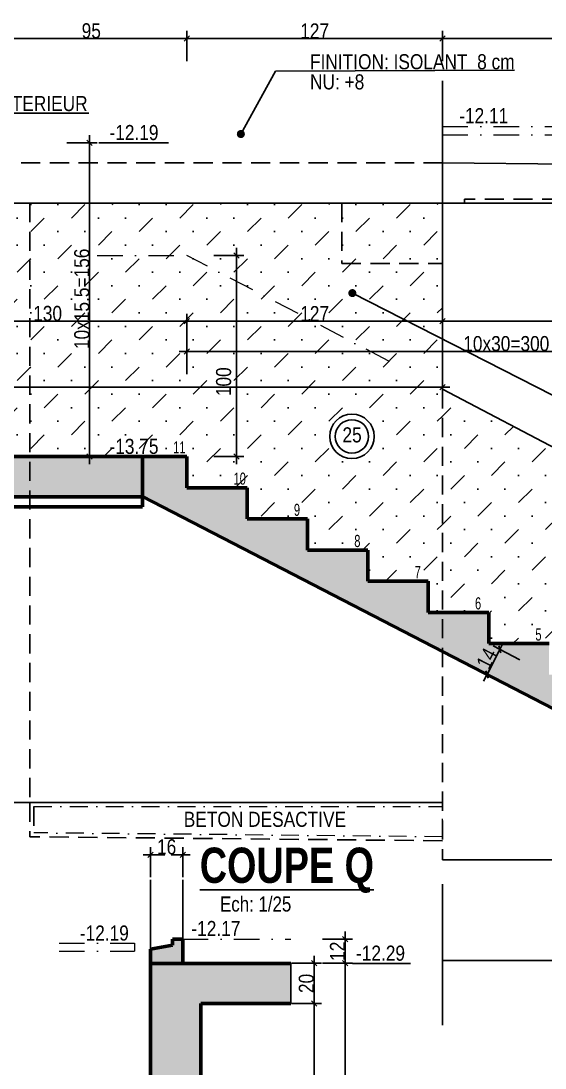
# Model space of a CAD drawing. Header units: millimetres. Extents: x -22 to 27383, y -3644 to 590.
# Drawn here: x 15139 to 15660, y -2215 to -1174 of the extents above; entities that cross this region are included whole.
import ezdxf
from ezdxf.enums import TextEntityAlignment as Align

# ---------------------------------------------------------------- set-up
doc = ezdxf.new("R2010")
doc.units = ezdxf.units.MM
doc.linetypes.add('CACHEX2', pattern=[19.05, 12.7, -6.35])
doc.linetypes.add('TIRETPTX2', pattern=[50.8, 25.4, -12.7, 0, -12.7])
for name, color, linetype in [('01_cote_gen', 4, 'Continuous'), ('01_linteaux', 2, 'Continuous'), ('01_murs_sup', 2, 'CACHEX2'), ('01_poch_BN', 9, 'Continuous'), ('01_poch_murs', 253, 'Continuous'), ('01_texte', 230, 'Continuous'), ('AA_COTES', 2, 'Continuous')]:
    doc.layers.add(name, color=color, linetype=linetype)
doc.layers.add('01_murs_coup', color=5, linetype='Continuous', lineweight=60)
doc.layers.add('01_tram_axes', color=2, linetype='TIRETPTX2', lineweight=9)
doc.styles.add('ARIAL NA', font='ARIALN.TTF')
doc.styles.add('Arial Narrow', font='ARIALN.TTF')
doc.styles.add('impact', font='impact.ttf')
doc.styles.add('MATTE_TXT', font='arial.ttf')
doc.styles.add('STYLE2', font='ARIALN.TTF')
doc.dimstyles.new('JB25', dxfattribs={"dimscale": 0.1, "dimtxt": 150, "dimasz": 15, "dimexe": 0.1, "dimexo": 0.1, "dimgap": 0.09, "dimtad": 1, "dimdec": 1, "dimlfac": 0.5, "dimdsep": 46, "dimtxsty": 'STYLE2', "dimblk1": 'BOND_G', "dimblk2": 'BOND_D', "dimsah": 1, "dimcen": 1.5, "dimdle": 0.01, "dimse1": 1, "dimse2": 1, "dimclrd": 4, "dimclre": 2, "dimclrt": 6, "dimazin": 2, "dimtfac": 2.333333, "dimtdec": 1, "dimtix": 1, "dimtmove": 2, "dimatfit": 3, "dimldrblk": 'BOND_G', "dimfxl": 1, "dimtolj": 1, "dimtzin": 0, "dimarcsym": 0})
pattern_1 = [(45, (-7939.609, -2972.95), (13.470384, 40.411153), [19.05, -19.05, 0, -19.05, 0, -19.05])]

# ---------------------------------------------------------------- blocks, each defined once
blk = doc.blocks.new('BOND_G')
at = {"layer": 'AA_COTES', "color": 0}
for p, q in [((0, -5), (0, 15)), ((5, 0), (-5, 0)), ((1.77, 1.77), (-1.77, -1.77))]:
    blk.add_line(p, q, dxfattribs=at)
blk = doc.blocks.new('BOND_D')
at = {"layer": 'AA_COTES', "color": 0}
for p, q in [((5, 0), (-5, 0)), ((-1.77, -1.77), (1.77, 1.77)), ((0, 5), (0, -15))]:
    blk.add_line(p, q, dxfattribs=at)
blk = doc.blocks.new('*D2113')
at = {"layer": '01_cote_gen', "color": 4, "lineweight": -2, "transparency": 16777216}
blk.add_line((15559.4, -1191.5), (15966.4, -1191.5), dxfattribs=at)
at = {"layer": 'Defpoints', "color": 0, "transparency": 16777216}
for p in [(15557.9, -1179.6), (15967.9, -1191.5), (15967.9, -1265.3)]:
    blk.add_point(p, dxfattribs=at)
at = {"layer": '01_cote_gen', "color": 4, "lineweight": -2, "transparency": 16777216, "xscale": 1.5, "yscale": 1.5, "zscale": 1.5, "rotation": 180}
blk.add_blockref('BOND_G', (15557.9, -1191.5), dxfattribs=at)
at = {"layer": '01_cote_gen', "color": 4, "lineweight": -2, "transparency": 16777216, "xscale": 1.5, "yscale": 1.5, "zscale": 1.5}
blk.add_blockref('BOND_D', (15967.9, -1191.5), dxfattribs=at)
at = {"layer": '01_cote_gen', "color": 6, "transparency": 16777216, "insert": (15762.9, -1183.9), "char_height": 15, "attachment_point": 5, "style": 'STYLE2'}
blk.add_mtext('\\A1;205', dxfattribs=at)
blk = doc.blocks.new('*D2166')
at = {"layer": '01_cote_gen', "color": 4, "lineweight": -2, "transparency": 16777216}
blk.add_line((15207.2, -1296.6), (15207.2, -1605.6), dxfattribs=at)
at = {"layer": 'Defpoints', "color": 0, "transparency": 16777216}
for p in [(14573.9, -1295.1), (15207.2, -1607.1), (15215.8, -1607.1)]:
    blk.add_point(p, dxfattribs=at)
at = {"layer": '01_cote_gen', "color": 4, "lineweight": -2, "transparency": 16777216, "xscale": 1.5, "yscale": 1.5, "zscale": 1.5}
for name, p, rotation in [('BOND_G', (15207.2, -1295.1), 90), ('BOND_D', (15207.2, -1607.1), 270)]:
    blk.add_blockref(name, p, dxfattribs=dict(at, rotation=rotation))
at = {"layer": '01_cote_gen', "color": 6, "transparency": 16777216, "insert": (15199.5, -1450.3), "char_height": 15, "attachment_point": 5, "rotation": 90, "style": 'STYLE2'}
blk.add_mtext('\\A1;10x15.5=156', dxfattribs=at)
blk = doc.blocks.new('*D2167')
at = {"layer": '01_cote_gen', "color": 4, "lineweight": -2, "transparency": 16777216}
blk.add_line((15353.1, -1408.6), (15353.1, -1605.6), dxfattribs=at)
at = {"layer": 'Defpoints', "color": 0, "transparency": 16777216}
for p in [(15292.2, -1407.1), (15283.3, -1607.1), (15353.1, -1607.1)]:
    blk.add_point(p, dxfattribs=at)
at = {"layer": '01_cote_gen', "color": 4, "lineweight": -2, "transparency": 16777216, "xscale": 1.5, "yscale": 1.5, "zscale": 1.5}
for name, p, rotation in [('BOND_G', (15353.1, -1407.1), 90), ('BOND_D', (15353.1, -1607.1), 270)]:
    blk.add_blockref(name, p, dxfattribs=dict(at, rotation=rotation))
at = {"layer": '01_cote_gen', "color": 6, "transparency": 16777216, "insert": (15340.5, -1532.7), "char_height": 15, "attachment_point": 5, "rotation": 90, "style": 'STYLE2'}
blk.add_mtext('\\A1;100', dxfattribs=at)
blk = doc.blocks.new('*D2139')
at = {"layer": '01_cote_gen', "color": 4, "lineweight": -2, "transparency": 16777216}
blk.add_line((16113.4, -1608.6), (16113.4, -1946.6), dxfattribs=at)
at = {"layer": 'Defpoints', "color": 0, "transparency": 16777216}
for p in [(15356.9, -1607.1), (15991.9, -1948.1), (16113.4, -1948.1)]:
    blk.add_point(p, dxfattribs=at)
at = {"layer": '01_cote_gen', "color": 4, "lineweight": -2, "transparency": 16777216, "xscale": 1.5, "yscale": 1.5, "zscale": 1.5}
for name, p, rotation in [('BOND_G', (16113.4, -1607.1), 90), ('BOND_D', (16113.4, -1948.1), 270)]:
    blk.add_blockref(name, p, dxfattribs=dict(at, rotation=rotation))
at = {"layer": '01_cote_gen', "color": 6, "transparency": 16777216, "insert": (16105.7, -1777.6), "char_height": 15, "attachment_point": 5, "rotation": 90, "style": 'STYLE2'}
blk.add_mtext('\\A1;11x15.5=171', dxfattribs=at)
blk = doc.blocks.new('*D2142')
at = {"layer": '01_cote_gen', "color": 4, "lineweight": -2, "transparency": 16777216}
blk.add_line((15559.4, -1472.6), (15972.4, -1472.6), dxfattribs=at)
at = {"layer": 'Defpoints', "color": 0, "transparency": 16777216}
for p in [(15557.9, -1476.1), (15973.9, -1472.6), (15973.9, -1700.5)]:
    blk.add_point(p, dxfattribs=at)
at = {"layer": '01_cote_gen', "color": 4, "lineweight": -2, "transparency": 16777216, "xscale": 1.5, "yscale": 1.5, "zscale": 1.5, "rotation": 180}
blk.add_blockref('BOND_G', (15557.9, -1472.6), dxfattribs=at)
at = {"layer": '01_cote_gen', "color": 4, "lineweight": -2, "transparency": 16777216, "xscale": 1.5, "yscale": 1.5, "zscale": 1.5}
blk.add_blockref('BOND_D', (15973.9, -1472.6), dxfattribs=at)
at = {"layer": '01_cote_gen', "color": 6, "transparency": 16777216, "insert": (15765.9, -1464.9), "char_height": 15, "attachment_point": 5, "style": 'STYLE2'}
blk.add_mtext('\\A1;208', dxfattribs=at)
blk = doc.blocks.new('*D2134')
at = {"layer": '01_cote_gen', "color": 4, "lineweight": -2, "transparency": 16777216}
blk.add_line((15045.3, -1472.6), (15302.4, -1472.6), dxfattribs=at)
at = {"layer": 'Defpoints', "color": 0, "transparency": 16777216}
for p in [(15303.9, -1472.6), (15303.9, -1573.5), (15043.8, -1583.8)]:
    blk.add_point(p, dxfattribs=at)
at = {"layer": '01_cote_gen', "color": 4, "lineweight": -2, "transparency": 16777216, "xscale": 1.5, "yscale": 1.5, "zscale": 1.5, "rotation": 180}
blk.add_blockref('BOND_G', (15043.8, -1472.6), dxfattribs=at)
at = {"layer": '01_cote_gen', "color": 4, "lineweight": -2, "transparency": 16777216, "xscale": 1.5, "yscale": 1.5, "zscale": 1.5}
blk.add_blockref('BOND_D', (15303.9, -1472.6), dxfattribs=at)
at = {"layer": '01_cote_gen', "color": 6, "transparency": 16777216, "insert": (15165.5, -1464.9), "char_height": 15, "attachment_point": 5, "style": 'STYLE2'}
blk.add_mtext('\\A1;130', dxfattribs=at)
blk = doc.blocks.new('*D2135')
at = {"layer": '01_cote_gen', "color": 4, "lineweight": -2, "transparency": 16777216}
blk.add_line((15305.4, -1472.6), (15556.4, -1472.6), dxfattribs=at)
at = {"layer": 'Defpoints', "color": 0, "transparency": 16777216}
for p in [(15557.9, -1472.6), (15303.9, -1480.1), (15557.9, -1480.1)]:
    blk.add_point(p, dxfattribs=at)
at = {"layer": '01_cote_gen', "color": 4, "lineweight": -2, "transparency": 16777216, "xscale": 1.5, "yscale": 1.5, "zscale": 1.5, "rotation": 180}
blk.add_blockref('BOND_G', (15303.9, -1472.6), dxfattribs=at)
at = {"layer": '01_cote_gen', "color": 4, "lineweight": -2, "transparency": 16777216, "xscale": 1.5, "yscale": 1.5, "zscale": 1.5}
blk.add_blockref('BOND_D', (15557.9, -1472.6), dxfattribs=at)
at = {"layer": '01_cote_gen', "color": 6, "transparency": 16777216, "insert": (15430.9, -1465), "char_height": 15, "attachment_point": 5, "style": 'STYLE2'}
blk.add_mtext('\\A1;127', dxfattribs=at)
blk = doc.blocks.new('*D2165')
at = {"layer": '01_cote_gen', "color": 4, "lineweight": -2, "transparency": 16777216}
blk.add_line((15115.4, -1191.5), (15302.4, -1191.5), dxfattribs=at)
at = {"layer": 'Defpoints', "color": 0, "transparency": 16777216}
for p in [(15303.9, -1191.5), (15113.9, -1214), (15303.9, -1607.1)]:
    blk.add_point(p, dxfattribs=at)
at = {"layer": '01_cote_gen', "color": 4, "lineweight": -2, "transparency": 16777216, "xscale": 1.5, "yscale": 1.5, "zscale": 1.5, "rotation": 180}
blk.add_blockref('BOND_G', (15113.9, -1191.5), dxfattribs=at)
at = {"layer": '01_cote_gen', "color": 4, "lineweight": -2, "transparency": 16777216, "xscale": 1.5, "yscale": 1.5, "zscale": 1.5}
blk.add_blockref('BOND_D', (15303.9, -1191.5), dxfattribs=at)
at = {"layer": '01_cote_gen', "color": 6, "transparency": 16777216, "insert": (15208.9, -1183.9), "char_height": 15, "attachment_point": 5, "style": 'STYLE2'}
blk.add_mtext('\\A1;95', dxfattribs=at)
blk = doc.blocks.new('*D2136')
at = {"layer": '01_cote_gen', "color": 4, "lineweight": -2, "transparency": 16777216}
blk.add_line((15305.4, -1191.5), (15556.4, -1191.5), dxfattribs=at)
at = {"layer": 'Defpoints', "color": 0, "transparency": 16777216}
for p in [(15557.9, -1191.5), (15303.9, -1214), (15557.9, -1225.3)]:
    blk.add_point(p, dxfattribs=at)
at = {"layer": '01_cote_gen', "color": 4, "lineweight": -2, "transparency": 16777216, "xscale": 1.5, "yscale": 1.5, "zscale": 1.5, "rotation": 180}
blk.add_blockref('BOND_G', (15303.9, -1191.5), dxfattribs=at)
at = {"layer": '01_cote_gen', "color": 4, "lineweight": -2, "transparency": 16777216, "xscale": 1.5, "yscale": 1.5, "zscale": 1.5}
blk.add_blockref('BOND_D', (15557.9, -1191.5), dxfattribs=at)
at = {"layer": '01_cote_gen', "color": 6, "transparency": 16777216, "insert": (15430.9, -1184), "char_height": 15, "attachment_point": 5, "style": 'STYLE2'}
blk.add_mtext('\\A1;127', dxfattribs=at)
blk = doc.blocks.new('*D2137')
at = {"layer": '01_cote_gen', "color": 4, "lineweight": -2, "transparency": 16777216}
blk.add_line((15305.4, -1502.6), (15902.4, -1502.6), dxfattribs=at)
at = {"layer": 'Defpoints', "color": 0, "transparency": 16777216}
for p in [(15903.9, -1502.6), (15303.9, -1573.5), (15903.9, -1883.5)]:
    blk.add_point(p, dxfattribs=at)
at = {"layer": '01_cote_gen', "color": 4, "lineweight": -2, "transparency": 16777216, "xscale": 1.5, "yscale": 1.5, "zscale": 1.5, "rotation": 180}
blk.add_blockref('BOND_G', (15303.9, -1502.6), dxfattribs=at)
at = {"layer": '01_cote_gen', "color": 4, "lineweight": -2, "transparency": 16777216, "xscale": 1.5, "yscale": 1.5, "zscale": 1.5}
blk.add_blockref('BOND_D', (15903.9, -1502.6), dxfattribs=at)
at = {"layer": '01_cote_gen', "color": 6, "transparency": 16777216, "insert": (15621.4, -1494.9), "char_height": 15, "attachment_point": 5, "style": 'STYLE2'}
blk.add_mtext('\\A1;10x30=300', dxfattribs=at)
blk = doc.blocks.new('*D2124')
at = {"layer": '01_cote_gen', "color": 4, "lineweight": -2, "transparency": 16777216}
blk.add_line((16054.4, -1541.7), (16054.4, -1756.6), dxfattribs=at)
at = {"layer": 'Defpoints', "color": 0, "transparency": 16777216}
for p in [(15541.3, -1540.2), (16001.9, -1758.1), (16054.4, -1758.1)]:
    blk.add_point(p, dxfattribs=at)
at = {"layer": '01_cote_gen', "color": 4, "lineweight": -2, "transparency": 16777216, "xscale": 1.5, "yscale": 1.5, "zscale": 1.5}
for name, p, rotation in [('BOND_G', (16054.4, -1540.2), 90), ('BOND_D', (16054.4, -1758.1), 270)]:
    blk.add_blockref(name, p, dxfattribs=dict(at, rotation=rotation))
at = {"layer": '01_cote_gen', "color": 6, "transparency": 16777216, "insert": (16046.8, -1649.1), "char_height": 15, "attachment_point": 5, "rotation": 90, "style": 'STYLE2'}
blk.add_mtext('\\A1;109', dxfattribs=at)
blk = doc.blocks.new('*D2132')
at = {"layer": '01_cote_gen', "color": 4, "lineweight": -2, "transparency": 16777216}
blk.add_line((15602.9, -1822.4), (15614.3, -1800.2), dxfattribs=at)
at = {"layer": 'Defpoints', "color": 0, "transparency": 16777216}
for p in [(15615, -1798.8), (15644.8, -1814.2), (15631.9, -1839.1)]:
    blk.add_point(p, dxfattribs=at)
at = {"layer": '01_cote_gen', "color": 4, "lineweight": -2, "transparency": 16777216, "xscale": 1.5, "yscale": 1.5, "zscale": 1.5}
for name, p, rotation in [('BOND_D', (15615, -1798.8), 62.67610869865847), ('BOND_G', (15602.2, -1823.7), 242.6761086986585)]:
    blk.add_blockref(name, p, dxfattribs=dict(at, rotation=rotation))
at = {"layer": '01_cote_gen', "color": 6, "transparency": 16777216, "insert": (15601.9, -1807.8), "char_height": 15, "attachment_point": 5, "rotation": 62.6761, "style": 'STYLE2'}
blk.add_mtext('\\A1;14', dxfattribs=at)
blk = doc.blocks.new('*D2144')
at = {"layer": '01_cote_gen', "color": 4, "lineweight": -2, "transparency": 16777216}
blk.add_line((15556.4, -1538.2), (14601.4, -1538.2), dxfattribs=at)
at = {"layer": 'Defpoints', "color": 0, "transparency": 16777216}
for p in [(14599.9, -1538.2), (14599.9, -1538.2), (15557.9, -1581.8)]:
    blk.add_point(p, dxfattribs=at)
at = {"layer": '01_cote_gen', "color": 4, "lineweight": -2, "transparency": 16777216, "xscale": 1.5, "yscale": 1.5, "zscale": 1.5, "rotation": 180}
blk.add_blockref('BOND_D', (14599.9, -1538.2), dxfattribs=at)
at = {"layer": '01_cote_gen', "color": 4, "lineweight": -2, "transparency": 16777216, "xscale": 1.5, "yscale": 1.5, "zscale": 1.5}
blk.add_blockref('BOND_G', (15557.9, -1538.2), dxfattribs=at)
at = {"layer": '01_cote_gen', "color": 6, "transparency": 16777216, "insert": (15078.9, -1530.5), "char_height": 15, "attachment_point": 5, "style": 'STYLE2'}
blk.add_mtext('\\A1;479', dxfattribs=at)
blk = doc.blocks.new('*D2170')
at = {"layer": '01_cote_gen', "color": 4, "lineweight": -2, "transparency": 16777216}
blk.add_line((15430.3, -2112.4), (15430.3, -2149.4), dxfattribs=at)
at = {"layer": 'Defpoints', "color": 0, "transparency": 16777216}
for p in [(15337.5, -2110.9), (15362.5, -2150.9), (15430.3, -2150.9)]:
    blk.add_point(p, dxfattribs=at)
at = {"layer": '01_cote_gen', "color": 4, "lineweight": -2, "transparency": 16777216, "xscale": 1.5, "yscale": 1.5, "zscale": 1.5}
for name, p, rotation in [('BOND_G', (15430.3, -2110.9), 90), ('BOND_D', (15430.3, -2150.9), 270)]:
    blk.add_blockref(name, p, dxfattribs=dict(at, rotation=rotation))
at = {"layer": '01_cote_gen', "color": 6, "transparency": 16777216, "insert": (15422.7, -2130.9), "char_height": 15, "attachment_point": 5, "rotation": 90, "style": 'STYLE2'}
blk.add_mtext('\\A1;20', dxfattribs=at)
blk = doc.blocks.new('*D2171')
at = {"layer": '01_cote_gen', "color": 4, "lineweight": -2, "transparency": 16777216}
blk.add_line((15430.3, -2152.4), (15430.3, -2745.4), dxfattribs=at)
at = {"layer": 'Defpoints', "color": 0, "transparency": 16777216}
for p in [(15339.2, -2150.9), (15375.4, -2746.9), (15430.3, -2746.9)]:
    blk.add_point(p, dxfattribs=at)
at = {"layer": '01_cote_gen', "color": 4, "lineweight": -2, "transparency": 16777216, "xscale": 1.5, "yscale": 1.5, "zscale": 1.5}
for name, p, rotation in [('BOND_G', (15430.3, -2150.9), 90), ('BOND_D', (15430.3, -2746.9), 270)]:
    blk.add_blockref(name, p, dxfattribs=dict(at, rotation=rotation))
at = {"layer": '01_cote_gen', "color": 6, "transparency": 16777216, "insert": (15422.7, -2448.9), "char_height": 15, "attachment_point": 5, "rotation": 90, "style": 'STYLE2'}
blk.add_mtext('\\A1;298', dxfattribs=at)
blk = doc.blocks.new('*D2172')
at = {"layer": '01_cote_gen', "color": 4, "lineweight": -2, "transparency": 16777216}
blk.add_line((15461.1, -2112.4), (15461.1, -2745.4), dxfattribs=at)
at = {"layer": 'Defpoints', "color": 0, "transparency": 16777216}
for p in [(15355.3, -2110.9), (15355.3, -2746.9), (15461.1, -2746.9)]:
    blk.add_point(p, dxfattribs=at)
at = {"layer": '01_cote_gen', "color": 4, "lineweight": -2, "transparency": 16777216, "xscale": 1.5, "yscale": 1.5, "zscale": 1.5}
for name, p, rotation in [('BOND_G', (15461.1, -2110.9), 90), ('BOND_D', (15461.1, -2746.9), 270)]:
    blk.add_blockref(name, p, dxfattribs=dict(at, rotation=rotation))
at = {"layer": '01_cote_gen', "color": 6, "transparency": 16777216, "insert": (15453.5, -2428.9), "char_height": 15, "attachment_point": 5, "rotation": 90, "style": 'STYLE2'}
blk.add_mtext('\\A1;318', dxfattribs=at)
blk = doc.blocks.new('*D2173')
at = {"layer": '01_cote_gen', "color": 4, "lineweight": -2, "transparency": 16777216}
blk.add_line((15461.1, -2088.4), (15461.1, -2109.4), dxfattribs=at)
at = {"layer": 'Defpoints', "color": 0, "transparency": 16777216}
for p in [(15372.7, -2086.9), (15372.7, -2110.9), (15461.1, -2110.9)]:
    blk.add_point(p, dxfattribs=at)
at = {"layer": '01_cote_gen', "color": 4, "lineweight": -2, "transparency": 16777216, "xscale": 1.5, "yscale": 1.5, "zscale": 1.5}
for name, p, rotation in [('BOND_G', (15461.1, -2086.9), 90), ('BOND_D', (15461.1, -2110.9), 270)]:
    blk.add_blockref(name, p, dxfattribs=dict(at, rotation=rotation))
at = {"layer": '01_cote_gen', "color": 6, "transparency": 16777216, "insert": (15453.6, -2098.9), "char_height": 15, "attachment_point": 5, "rotation": 90, "style": 'STYLE2'}
blk.add_mtext('\\A1;12', dxfattribs=at)
blk = doc.blocks.new('*D2177')
at = {"layer": '01_murs_sup', "color": 4, "lineweight": -2, "transparency": 16777216}
blk.add_line((15269.3, -2002.9), (15298.3, -2002.9), dxfattribs=at)
at = {"layer": 'Defpoints', "color": 0, "transparency": 16777216}
for p in [(15299.8, -2002.9), (15267.8, -2027.9), (15299.8, -2027.9)]:
    blk.add_point(p, dxfattribs=at)
at = {"layer": '01_murs_sup', "color": 4, "lineweight": -2, "transparency": 16777216, "xscale": 1.5, "yscale": 1.5, "zscale": 1.5, "rotation": 180}
blk.add_blockref('BOND_G', (15267.8, -2002.9), dxfattribs=at)
at = {"layer": '01_murs_sup', "color": 4, "lineweight": -2, "transparency": 16777216, "xscale": 1.5, "yscale": 1.5, "zscale": 1.5}
blk.add_blockref('BOND_D', (15299.8, -2002.9), dxfattribs=at)
at = {"layer": '01_murs_sup', "color": 6, "transparency": 16777216, "insert": (15283.8, -1995.2), "char_height": 15, "attachment_point": 5, "style": 'STYLE2'}
blk.add_mtext('\\A1;16', dxfattribs=at)

msp = doc.modelspace()

# ---------------------------------------------------------------- hatches: boundary and pattern name
at = {"layer": '01_poch_BN'}
h = msp.add_hatch(color=256, dxfattribs=at)
h.dxf.hatch_style = 1
h.paths.add_polyline_path([(15259.92, -1607.09), (15043.85, -1607.09), (15043.85, -1647.09), (15259.92, -1647.09)])
h.paths.add_polyline_path([(14599.94, -1375.75), (14559.93, -1355.09), (14529.94, -1355.09), (14529.94, -1415.09), (14599.94, -1415.09)])
h.paths.add_polyline_path([(14629.94, -1415.09), (14499.94, -1415.09), (14499.94, -1475.09), (14629.94, -1475.09)])
h.paths.add_polyline_path([(15903.92, -1948.09), (15833.92, -1948.09), (15833.92, -2008.09), (15903.92, -2008.09)])
h.paths.add_polyline_path([(15928.92, -2008.09), (15808.92, -2008.09), (15808.92, -2108.09), (15928.92, -2108.09)])
h = msp.add_hatch(color=256, dxfattribs=at)
h.dxf.hatch_style = 1
h.paths.add_polyline_path([(15317.77, -2150.93), (15407.19, -2150.93), (15407.19, -2110.93), (15267.77, -2110.93), (15267.77, -2746.93), (15317.77, -2746.93)])
h.paths.add_polyline_path([(15393.88, -2746.93), (15267.77, -2746.93), (15267.77, -2775.58), (15288.3, -2775.58), (15288.3, -2762.02), (15393.88, -2762.02)])
h.paths.add_polyline_path([(15299.77, -2086.93), (15289.77, -2086.93), (15289.77, -2092.93), (15267.77, -2096.93), (15267.77, -2110.93), (15299.77, -2110.93)])
at = {"layer": '01_poch_murs'}
h = msp.add_hatch(dxfattribs=at)
h.set_pattern_fill('DOTS', color=256, scale=2)
h.set_pattern_definition([(0, (-7939.6086, -2972.9498), (1.5875, 3.175), [0, -3.175])])
h.paths.add_polyline_path([(14693.92, -1357.09), (14633.92, -1357.09), (14633.92, -1355.09), (14569.05, -1355.09), (14721.36, -1433.78, 0.2712053), (14713.65, -1416.97, 0.489293), (14715.09, -1388.09), (14693.92, -1388.09)])
h.paths.add_polyline_path([(14753.92, -1388.09), (14715.09, -1388.09, -0.489293), (14713.65, -1416.97, -0.2712053), (14721.36, -1433.78), (15049.05, -1603.09), (15113.92, -1603.09), (15113.92, -1574.09), (15053.92, -1574.09), (15053.92, -1543.09), (14993.92, -1543.09), (14993.92, -1512.09), (14933.92, -1512.09), (14933.92, -1481.09), (14873.92, -1481.09), (14873.92, -1450.09), (14813.92, -1450.09), (14813.92, -1419.09), (14753.92, -1419.09)])
h.paths.add_polyline_path([(15363.92, -1638.09), (15303.92, -1638.09), (15303.92, -1607.09), (15259.92, -1607.09), (15259.92, -1646.87), (15557.92, -1800.84), (15557.92, -1762.09), (15543.92, -1762.09), (15543.92, -1731.09), (15483.92, -1731.09), (15483.92, -1700.09), (15423.92, -1700.09), (15423.92, -1669.09), (15363.92, -1669.09)])
h.paths.add_polyline_path([(15783.92, -1855.09), (15723.92, -1855.09), (15723.92, -1824.09), (15663.92, -1824.09), (15663.92, -1793.09), (15603.92, -1793.09), (15603.92, -1762.09), (15557.92, -1762.09), (15557.92, -1800.84), (15839.05, -1946.09), (15903.92, -1946.09), (15903.92, -1917.09), (15843.92, -1917.09), (15843.92, -1886.09), (15783.92, -1886.09)])
h.paths.add_polyline_path([(15609.48, -1827.26), (15621.7, -1803.61), (15593.95, -1789.28), (15581.74, -1812.92)], flags=24)
at = {"layer": '01_poch_murs', "ltscale": 3}
h = msp.add_hatch(dxfattribs=at)
h.set_pattern_fill('MUDST', color=256, scale=3, angle=45)
h.set_pattern_definition(pattern_1)
h.paths.add_polyline_path([(15557.92, -1355.09), (15457.92, -1355.09), (15457.92, -1415.09), (15557.92, -1415.09)])
h.paths.add_polyline_path([(15557.92, -1540.15), (15557.92, -1762.09), (15603.92, -1762.09), (15603.92, -1793.09), (15663.92, -1793.09), (15663.92, -1824.09), (15723.92, -1824.09), (15723.92, -1855.09), (15783.92, -1855.09), (15783.92, -1886.09), (15843.92, -1886.09), (15843.92, -1917.09), (15903.92, -1917.09), (15903.92, -1948.09), (15973.92, -1948.09), (15973.92, -1927.09), (15973.92, -1758.09)])
h.paths.add_polyline_path([(15773.96, -1747.24, -1), (15729.82, -1747.24, -1)], flags=16)
h.paths.add_polyline_path([(15768.47, -1747.24, -1), (15735.31, -1747.24, -1)], flags=0)
h.paths.add_polyline_path([(15147.92, -1355.09), (15115.92, -1355.09), (15115.92, -1607.09), (15147.92, -1607.09)])
h.paths.add_polyline_path([(15587.26, -1762.29), (15599.5, -1762.29), (15599.5, -1743.91), (15587.26, -1743.91)], flags=25)
h.paths.add_polyline_path([(15647.31, -1793.24), (15659.45, -1793.24), (15659.45, -1775.17), (15647.31, -1775.17)], flags=25)
h.paths.add_polyline_path([(15707.32, -1824.03), (15719.44, -1824.03), (15719.44, -1806.03), (15707.32, -1806.03)], flags=24)
h.paths.add_polyline_path([(15767.26, -1855.29), (15779.5, -1855.29), (15779.5, -1836.91), (15767.26, -1836.91)], flags=25)
h.paths.add_polyline_path([(15827.31, -1886.04), (15839.45, -1886.04), (15839.45, -1867.96), (15827.31, -1867.96)], flags=24)
h.paths.add_polyline_path([(15885.12, -1917.04), (15897.26, -1917.04), (15897.26, -1898.96), (15885.12, -1898.96)], flags=24)
h.paths.add_polyline_path([(15738.64, -1757.3), (15765.41, -1757.3), (15765.41, -1734.32), (15738.64, -1734.32)], flags=8)
h = msp.add_hatch(dxfattribs=at)
h.set_pattern_fill('MUDST', color=256, scale=3, angle=45)
h.set_pattern_definition(pattern_1)
h.paths.add_polyline_path([(15557.92, -1540.15), (15557.92, -1415.09), (15457.92, -1415.09), (15457.92, -1355.09), (15147.92, -1355.09), (15147.92, -1607.09), (15303.92, -1607.09), (15303.92, -1638.09), (15363.92, -1638.09), (15363.92, -1669.09), (15423.92, -1669.09), (15423.92, -1700.09), (15483.92, -1700.09), (15483.92, -1731.09), (15543.92, -1731.09), (15543.92, -1762.09), (15557.92, -1762.09)])
h.paths.add_polyline_path([(15490.06, -1587.05, -1), (15445.92, -1587.05, -1)], flags=16)
h.paths.add_polyline_path([(15484.57, -1587.05, -1), (15451.41, -1587.05, -1)], flags=0)
h.paths.add_polyline_path([(15215.07, -1504.46), (15215.07, -1397.09), (15183.84, -1397.09), (15183.84, -1504.46)], flags=24)
h.paths.add_polyline_path([(15356.02, -1551.28), (15356.02, -1515.11), (15324.79, -1515.11), (15324.79, -1551.28)], flags=24)
h.paths.add_polyline_path([(15146.91, -1480.44), (15183.08, -1480.44), (15183.08, -1449.21), (15146.91, -1449.21)], flags=9)
h.paths.add_polyline_path([(15412.32, -1480.69), (15448.49, -1480.69), (15448.49, -1449.46), (15412.32, -1449.46)], flags=24)
h.paths.add_polyline_path([(15287.31, -1607.04), (15305.57, -1607.04), (15305.57, -1588.96), (15287.31, -1588.96)], flags=24)
h.paths.add_polyline_path([(15347.26, -1638.29), (15365.62, -1638.29), (15365.62, -1619.91), (15347.26, -1619.91)], flags=25)
h.paths.add_polyline_path([(15407.26, -1669.29), (15419.5, -1669.29), (15419.5, -1650.91), (15407.26, -1650.91)], flags=25)
h.paths.add_polyline_path([(15467.26, -1700.29), (15479.5, -1700.29), (15479.5, -1681.91), (15467.26, -1681.91)], flags=25)
h.paths.add_polyline_path([(15527.36, -1730.99), (15539.4, -1730.99), (15539.4, -1713.22), (15527.36, -1713.22)], flags=24)
h.paths.add_polyline_path([(15454.74, -1597.11), (15481.51, -1597.11), (15481.51, -1574.14), (15454.74, -1574.14)], flags=8)
h.paths.add_polyline_path([(15223.14, -1608.55), (15279.53, -1608.55), (15279.53, -1585.58), (15223.14, -1585.58)], flags=25)

# ---------------------------------------------------------------- linework, layer by layer
at = {"layer": '01_linteaux'}
for p, q in [((15557.92, -1540.15), (15557.92, -1233.41)), ((15557.92, -1315.09), (15967.92, -1319.09)), ((15557.92, -1355.09), (14633.92, -1355.09)), ((15557.92, -1355.09), (15957.92, -1355.09)), ((15557.92, -1540.15), (15973.92, -1758.09)), ((15148.05, -1951.09), (15557.92, -1951.09)), ((15808.92, -2008.09), (15557.92, -2008.09)), ((15267.77, -2096.93), (15267.77, -2027.94)), ((15299.77, -2086.93), (15299.77, -2027.94)), ((15557.92, -2032.09), (15557.92, -2172.5)), ((15808.92, -2108.09), (15557.92, -2108.09))]:
    msp.add_line(p, q, dxfattribs=at)
at = {"layer": '01_linteaux', "linetype": 'CACHEX2', "ltscale": 1.5}
for p, q in [((14281.92, -1315.09), (15557.92, -1315.09)), ((15579.92, -1351.09), (15579.92, -1355.09)), ((15961.92, -1351.09), (15579.92, -1351.09)), ((15147.92, -1355.09), (15147.92, -1951.09)), ((15147.92, -1355.09), (15457.92, -1355.09)), ((15457.92, -1355.09), (15457.92, -1415.09)), ((15457.92, -1415.09), (15557.92, -1415.09)), ((15557.92, -1540.15), (15557.92, -2008.09)), ((15147.92, -1951.09), (15019.94, -1951.09)), ((15147.92, -1951.09), (15147.92, -1985.09)), ((15151.92, -1955.09), (15151.92, -1981.13)), ((15557.92, -1989.09), (15147.73, -1985.09))]:
    msp.add_line(p, q, dxfattribs=at)
at = {"layer": '01_murs_coup'}
for p, q in [((15043.85, -1607.09), (15303.92, -1607.09)), ((15259.92, -1607.09), (15259.92, -1657.09)), ((15303.92, -1607.09), (15303.92, -1638.09)), ((15303.92, -1638.09), (15363.92, -1638.09)), ((15363.92, -1638.09), (15363.92, -1669.09)), ((15043.85, -1647.09), (15259.92, -1647.09)), ((15839.05, -1946.09), (15259.92, -1646.87)), ((15043.85, -1657.09), (15259.92, -1657.09)), ((15363.92, -1669.09), (15423.92, -1669.09)), ((15423.92, -1669.09), (15423.92, -1700.09)), ((15423.92, -1700.09), (15483.92, -1700.09)), ((15483.92, -1700.09), (15483.92, -1731.09)), ((15483.92, -1731.09), (15543.92, -1731.09)), ((15543.92, -1731.09), (15543.92, -1762.09)), ((15543.92, -1762.09), (15603.92, -1762.09)), ((15603.92, -1762.09), (15603.92, -1793.09)), ((15603.92, -1793.09), (15663.92, -1793.09)), ((15289.77, -2092.93), (15289.77, -2086.93)), ((15299.77, -2086.93), (15289.77, -2086.93)), ((15299.77, -2086.93), (15299.77, -2110.93)), ((15267.77, -2096.93), (15289.77, -2092.93)), ((15267.77, -2110.93), (15267.77, -2096.93)), ((15267.77, -2110.93), (15407.19, -2110.93)), ((15267.77, -2110.93), (15267.77, -2775.58)), ((15317.77, -2150.93), (15407.19, -2150.93)), ((15317.77, -2150.93), (15317.77, -2746.93))]:
    msp.add_line(p, q, dxfattribs=at)
at = {"layer": '01_poch_BN'}
msp.add_line((15407.19, -2110.93), (15407.19, -2150.93), dxfattribs=at)
at = {"layer": '01_texte'}
for p, q in [((15391.99, -1223.86), (15357.56, -1286.46)), ((15629.41, -1223.03), (15391.99, -1223.86)), ((14999.47, -1265.82), (15206.3, -1265.82)), ((15285.67, -1295.09), (15216.47, -1295.09)), ((15753.86, -1590.19), (15468.39, -1444.59)), ((15526.33, -2110.93), (15468.63, -2110.93))]:
    msp.add_line(p, q, dxfattribs=at)
at = {"layer": '01_texte', "const_width": 4}
for points in [[(15355.56, -1286.46, 1), (15359.56, -1286.46, 1)], [(15466.39, -1444.59, 1), (15470.39, -1444.59, 1)]]:
    msp.add_lwpolyline(points, format="xyb", close=True, dxfattribs=at)
at = {"layer": '01_texte'}
for radius in [22.07, 16.58]:
    msp.add_circle((15467.99, -1587.05), radius, dxfattribs=at)
at = {"layer": '01_tram_axes'}
for p, q in [((15557.92, -1279.09), (15965.92, -1279.09)), ((15557.92, -1287.09), (15965.92, -1287.09)), ((15214.72, -1407.09), (15303.92, -1407.09)), ((15504.69, -1512.27), (15303.92, -1407.09)), ((15176.9, -2090.93), (15251.77, -2090.93)), ((15251.77, -2090.93), (15251.77, -2098.93)), ((15299.77, -2086.93), (15407.19, -2086.93)), ((15176.9, -2098.93), (15251.77, -2098.93))]:
    msp.add_line(p, q, dxfattribs=at)
at = {"layer": '01_tram_axes', "ltscale": 0.7}
for p, q in [((15151.92, -1955.09), (15557.95, -1955.09)), ((15557.95, -1985.09), (15557.95, -1955.09)), ((15557.95, -1985.09), (15151.92, -1981.13))]:
    msp.add_line(p, q, dxfattribs=at)

# ---------------------------------------------------------------- texts
at = {"layer": '01_texte'}
for s, style, p in [('FINITION: ISOLANT  8 cm', 'Arial Narrow', (15426.32, -1222.07)), ('NU: +8', 'Arial Narrow', (15426.32, -1242.1)), ('Limite isolant EXTERIEUR', 'ARIAL NA', (15001.85, -1263.63)), ('-12.11', 'ARIAL NA', (15574.62, -1275.71)), ('-12.19', 'ARIAL NA', (15226.97, -1292.47)), ('25', 'ARIAL NA', (15458.57, -1593.03)), ('-13.75', 'ARIAL NA', (15226.97, -1604.47)), ('BETON DESACTIVE', 'ARIAL NA', (15300.84, -1975.23)), ('-12.17', 'ARIAL NA', (15308.39, -2083.82)), ('-12.19', 'ARIAL NA', (15197.49, -2088.31)), ('-12.29', 'ARIAL NA', (15472.04, -2108.31))]:
    msp.add_text(s, height=15, dxfattribs=dict(at, style=style)).set_placement(p)
at = {"layer": '01_texte', "style": 'ARIAL NA', "width": 0.8}
for s, p in [('11', (15290.32, -1604.03)), ('10', (15350.32, -1635.03)), ('9', (15410.32, -1666.03)), ('8', (15470.32, -1697.03)), ('7', (15530.32, -1728.03)), ('6', (15590.32, -1759.03)), ('5', (15650.32, -1790.03))]:
    msp.add_text(s, height=12, dxfattribs=at).set_placement(p)
at = {"layer": '01_texte', "style": 'impact'}
msp.add_text('%%UCOUPE Q', height=35, dxfattribs=at).set_placement((15403.33, -2041.42), align=Align.BOTTOM_CENTER)
at = {"layer": '01_texte', "style": 'MATTE_TXT', "width": 0.8}
msp.add_text('Ech: 1/25', height=15, dxfattribs=at).set_placement((15372.29, -2063.98), align=Align.BOTTOM_CENTER)

# ---------------------------------------------------------------- dimensions: what is measured, and where the dimension line sits
at = {"layer": '01_cote_gen'}
for base, p1, p2, picture, middle in [((15303.92, -1191.52), (15113.92, -1214.02), (15303.92, -1607.09), '*D2165', (15208.92, -1183.86)), ((15557.92, -1191.52), (15303.92, -1214.02), (15557.92, -1225.3), '*D2136', (15430.92, -1183.98)), ((15967.92, -1191.52), (15557.92, -1179.62), (15967.92, -1265.3), '*D2113', (15762.92, -1183.86)), ((15557.92, -1472.57), (15303.92, -1480.07), (15557.92, -1480.07), '*D2135', (15430.92, -1465.03)), ((15973.92, -1472.57), (15557.92, -1476.14), (15973.92, -1700.47), '*D2142', (15765.92, -1464.9)), ((14599.94, -1538.21), (15557.92, -1581.83), (14599.94, -1538.21), '*D2144', (15078.93, -1530.54))]:
    dim = msp.add_linear_dim(base=base, p1=p1, p2=p2, dimstyle='JB25', dxfattribs=at)
    dim.commit()
    dim.dimension.update_dxf_attribs({"geometry": picture, "text_midpoint": middle})
dim = msp.add_linear_dim(base=(15207.2, -1607.09), p1=(14573.92, -1295.09), p2=(15215.8, -1607.09), angle=90, text='10x15.5=156', dimstyle='JB25', dxfattribs=at)
dim.commit()
dim.dimension.update_dxf_attribs({"geometry": '*D2166', "text_midpoint": (15199.54, -1450.26), "dimtype": 160})
dim = msp.add_linear_dim(base=(15353.11, -1607.09), p1=(15292.22, -1407.09), p2=(15283.32, -1607.09), angle=90, dimstyle='JB25', dxfattribs=at)
dim.commit()
dim.dimension.update_dxf_attribs({"geometry": '*D2167', "text_midpoint": (15340.48, -1532.7), "dimtype": 160})
dim = msp.add_linear_dim(base=(15303.92, -1472.57), p1=(15043.85, -1583.77), p2=(15303.92, -1573.47), dimstyle='JB25', dxfattribs=at)
dim.commit()
dim.dimension.update_dxf_attribs({"geometry": '*D2134', "text_midpoint": (15165.49, -1464.9), "dimtype": 160})
dim = msp.add_linear_dim(base=(15903.92, -1502.58), p1=(15303.92, -1573.47), p2=(15903.92, -1883.47), text='10x30=300', dimstyle='JB25', dxfattribs=at)
dim.commit()
dim.dimension.update_dxf_attribs({"geometry": '*D2137', "text_midpoint": (15621.35, -1494.91), "dimtype": 160})
for base, p1, p2, picture, middle in [((16054.44, -1758.09), (15541.31, -1540.15), (16001.94, -1758.09), '*D2124', (16046.78, -1649.12)), ((15461.13, -2110.93), (15372.72, -2086.93), (15372.72, -2110.93), '*D2173', (15453.59, -2098.93)), ((15430.32, -2150.93), (15337.48, -2110.93), (15362.48, -2150.93), '*D2170', (15422.65, -2130.93)), ((15461.13, -2746.93), (15355.3, -2110.93), (15355.3, -2746.93), '*D2172', (15453.47, -2428.93)), ((15430.32, -2746.93), (15339.23, -2150.93), (15375.4, -2746.93), '*D2171', (15422.65, -2448.93))]:
    dim = msp.add_linear_dim(base=base, p1=p1, p2=p2, angle=90, dimstyle='JB25', dxfattribs=at)
    dim.commit()
    dim.dimension.update_dxf_attribs({"geometry": picture, "text_midpoint": middle})
dim = msp.add_linear_dim(base=(16113.39, -1948.09), p1=(15356.9, -1607.09), p2=(15991.9, -1948.09), angle=90, text='11x15.5=171', dimstyle='JB25', dxfattribs=at)
dim.commit()
dim.dimension.update_dxf_attribs({"geometry": '*D2139', "text_midpoint": (16105.72, -1777.59)})
dim = msp.add_aligned_dim(p1=(15631.93, -1839.08), p2=(15644.79, -1814.2), distance=33.5, dimstyle='JB25', dxfattribs=at)
dim.commit()
dim.dimension.update_dxf_attribs({"geometry": '*D2132', "text_midpoint": (15601.9, -1807.8)})
at = {"layer": '01_murs_sup'}
dim = msp.add_linear_dim(base=(15299.77, -2002.86), p1=(15267.77, -2027.94), p2=(15299.77, -2027.94), dimstyle='JB25', dxfattribs=at)
dim.commit()
dim.dimension.update_dxf_attribs({"geometry": '*D2177', "text_midpoint": (15283.77, -1995.2)})

doc.saveas('drawing.dxf')
